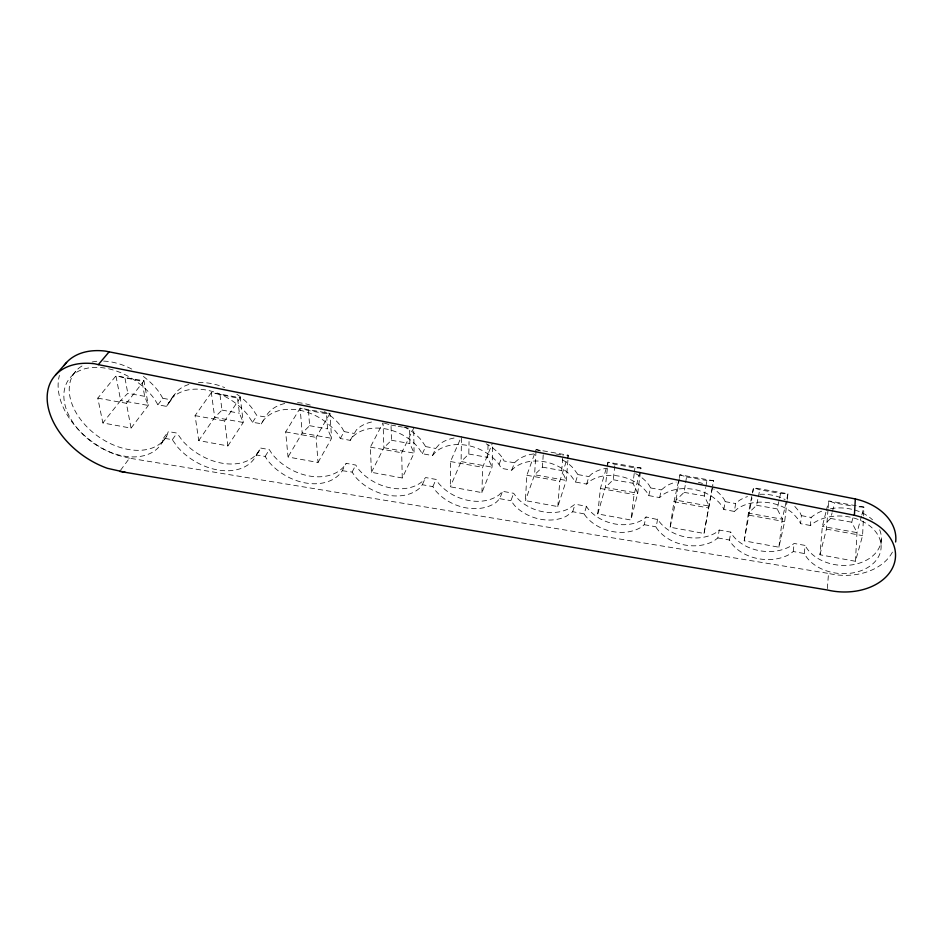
<?xml version="1.0" encoding="UTF-8"?>
<svg xmlns="http://www.w3.org/2000/svg" width="943" height="943" viewBox="0 0 943 943"><rect width="100%" height="100%" fill="white"/><g stroke="black" fill="none" stroke-linecap="round" stroke-linejoin="round"><path stroke-width="0.71" stroke-dasharray="4.71 3.54" d="M492.729 446.982L492.046 467.127L481.932 492.623L450.306 486.812L450.506 461.551L461.469 436.503M461.445 437.894L461.103 461.575L450.306 486.812M488.05 444.884L487.672 457.39L492.046 467.127L461.103 461.575L468.812 454.031L469.048 441.548M481.932 492.623L482.639 467.327L492.364 443.351M881.021 544.382L881.281 536.143M825.891 512.249L822.343 526.394L819.95 554.755L855.442 561.285L862.586 535.624L863.482 517.094M863.552 515.668L863.965 507.11L828.72 500.933L826.245 510.835M855.442 561.285L856.987 532.618L861.466 516.257M567.91 460.231L566.271 480.447L557.82 506.58L525.416 500.627L526.842 475.272L536.119 449.599L568.311 455.245L568.004 458.982M536.037 451.002L534.587 474.765L525.416 500.627M562.7 458.027L561.722 470.569L566.271 480.447L534.587 474.765L542.425 467.139L543.239 454.609M827.365 588.597L828.508 573.427A53.704 38.958 5 0 0 893.28 550.335M557.82 506.58L559.777 481.189L568.311 455.245L562.912 455.245M819.95 554.755L826.457 529.129L828.037 509.385M828.154 507.982L828.72 500.933L834.614 502.949L853.097 506.191M188.859 384.438A50.946 35.551 32.9 0 0 176.247 392.158L166.546 406.386L157.917 404.783L154.416 398.901A56.38 37.59 35.4 0 0 76.619 372.237A56.38 37.59 35.4 0 0 88.005 438.99A56.38 37.59 35.4 0 0 161.925 442.833L163.552 438.118L172.321 439.697L177.39 446.852A51.276 35.575 32.8 0 0 256.413 455.009L265.16 456.424L267.588 460.314A46.844 33.535 29.7 0 0 342.297 470.698L346.175 463.343L355.759 465.064L359.295 470.144A42.588 31.355 26.3 0 0 422.9 480.965L425.588 477.547L436.055 479.421L437.811 482.297A40.502 30.247 22.6 0 0 499.118 494.863L502.548 491.315L513.652 493.295L517.342 498.21A37.696 28.349 18.8 0 0 568.582 508.772L575.112 504.187L586.452 506.308L587.147 507.593A36.871 27.724 15.1 0 0 643.774 519.039L646.085 516.976L657.896 519.64A37.614 28.113 11.5 0 0 715.36 533.019L719.226 530.06L730.79 532.123L729.481 540.033L730.471 542.048A38.781 28.479 8.3 0 0 790.045 554.036L793.252 551.525L804.308 553.517A39.806 28.726 5.2 0 0 861.926 570.374A39.806 28.726 5.2 0 0 871.285 527.161A39.806 28.726 5.2 0 0 810.367 525.487L811.133 517.436A39.523 28.667 5 0 1 822.355 510.917M804.308 553.517L805.098 545.408L794.124 543.451L790.929 545.962A38.51 28.431 8.1 0 1 731.768 534.127L730.79 532.123M597.756 513.923L600.385 488.486L608.011 462.211L640.934 467.987L637.716 493.272L630.902 520.006L597.756 513.923L605.323 487.448L608.011 462.211L614.977 464.38L634.91 467.881L640.934 467.987L634.085 494.545L630.902 520.006M810.367 525.487L800.56 523.671L801.385 515.644L799.864 512.261L794.124 505.637M793.252 551.525L794.124 543.451M634.215 473.48L633.012 483.264L637.716 493.272L605.323 487.448L613.268 479.751L614.977 464.38M787.287 499.342L787.947 493.778L753.504 487.731L748.412 513.133L744.216 540.834L778.894 547.211L784.659 521.609L787.122 500.733M778.894 547.211L782.277 519.204L787.947 493.778L780.615 493.46L759.763 489.806L753.504 487.731L752.844 492.081M634.391 472.078L634.91 467.881M744.216 540.834L751.972 497.88M712.472 487.107L704.02 533.455L670.131 527.22L673.986 501.723L679.903 474.824L713.58 480.73L712.708 485.751M670.131 527.22L676.048 500.144L684.111 492.364L685.431 483.948M685.655 482.557L686.528 476.946L679.903 474.824L676.048 500.144L709.16 506.085L704.291 495.959L705.718 487.543M166.546 406.386L171.414 398.665A51.276 35.575 32.8 0 1 247.16 414.201L252.559 422.299L261.27 423.702A46.844 33.535 29.7 0 1 296.467 409.722A46.844 33.535 29.7 0 1 337.57 433.78L340.329 438.53L350.195 440.357L352.706 436.786A42.871 31.39 26.3 0 1 418.279 447.583L422.346 453.701L432.483 455.575L435.843 451.744A40.773 30.294 22.6 0 1 499.059 464.416L501.299 468.306L511.672 470.227A37.956 28.396 18.9 0 1 571.116 475.909L575.56 482.05L586.652 484.101L589.198 481.614A37.119 27.771 15.2 0 1 647.499 493.189L648.737 495.582L659.605 497.598L663.837 494.097A37.885 28.16 11.6 0 1 723.057 507.676L723.823 509.479L734.361 511.424L735.646 503.562L739.3 500.45A38.51 28.431 8.1 0 1 747.493 496.584M705.953 486.14L706.908 480.529L713.58 480.73L712.778 485.02M704.02 533.455L712.507 486.458M723.823 509.479L725.191 501.641L724.424 499.849A37.614 28.113 11.5 0 0 713.745 488.969M657.625 519.039L656.116 527.373A37.885 28.16 11.6 0 0 713.957 540.905L717.847 537.946L719.226 530.06M780.615 493.46L777.232 508.937L782.277 519.204L748.412 513.133L756.604 505.271L758.042 498.234M758.325 496.831L759.763 489.806M659.605 497.598L661.397 489.924L665.605 486.411A37.614 28.113 11.5 0 1 676.166 482.097M586.452 506.308L584.2 513.876L584.908 515.149A37.119 27.771 15.2 0 0 641.9 526.748L644.21 524.685L646.085 516.976M648.737 495.582L650.599 487.932L649.373 485.551A36.871 27.724 15.1 0 0 635.7 473.657M852.896 517.978L851.765 522.21L856.987 532.618L822.343 526.394L830.665 518.45L832.103 512.815M832.457 511.401L834.614 502.949M256.413 455.009L260.681 448.066L269.344 449.611L271.749 453.489A46.549 33.5 29.8 0 0 346.034 463.708L346.175 463.343M861.843 514.89L863.965 507.11L855.938 506.686M586.652 484.101L588.927 476.604L591.473 474.117A36.871 27.724 15.1 0 1 607.598 468.152M572.672 511.801L575.112 504.187M575.56 482.05L577.906 474.577L573.509 468.459A37.696 28.349 18.8 0 0 560.189 458.675M284.715 403.521A46.549 33.5 29.8 0 0 265.561 416.971L256.909 415.58L251.545 407.506A50.946 35.551 32.9 0 0 235.467 393.349M161.925 442.833L166.663 436.244L168.302 431.54L177.025 433.108L182.046 440.228A50.946 35.551 32.9 0 0 260.645 448.208M584.2 513.876L572.79 511.719L566.213 516.293A37.956 28.396 18.9 0 1 514.654 505.613L510.929 500.686L513.652 493.295M511.754 470.097L514.524 462.777A37.696 28.349 18.8 0 1 534.174 453.889M342.297 470.698L352.081 472.078L355.652 477.182A42.871 31.39 26.3 0 0 419.635 488.144L422.323 484.726L432.861 486.623L434.629 489.511A40.773 30.294 22.6 0 0 496.324 502.218L499.766 498.67L502.548 491.315M499.059 464.416L501.912 457.131A40.502 30.247 22.6 0 0 486.175 443.799M432.861 486.623L436.055 479.421M422.323 484.726L425.588 477.547M432.483 455.575L435.737 448.444L439.084 444.613A40.502 30.247 22.6 0 1 455.681 437.776M422.346 453.701L425.658 446.593L421.639 440.487A42.588 31.355 26.3 0 0 405.443 427.568M371.424 472.313L383.884 447.713L383.047 422.747L370.375 447.147L371.424 472.313L402.26 477.983L414.071 453.135L413.718 429.36M402.26 477.983L401.683 452.77L413.694 428.122M352.081 472.078L355.759 465.064M350.195 440.357L356.454 429.855A42.588 31.355 26.3 0 1 372.544 421.804M340.329 438.53L344.16 431.611L341.425 426.873A46.549 33.5 29.8 0 0 324.51 411.596M318.027 462.494L331.594 438.318L329.956 413.411L300.122 408.178L285.682 431.918L288.028 456.99L318.027 462.494L316.129 437.399L329.956 413.411L326.514 413.729L308.455 410.559L300.122 408.178L302.196 433.037L288.028 456.99M265.16 456.424L269.344 449.611M256.449 454.856L260.681 448.066M261.211 423.89L265.561 416.971M252.559 422.299L256.909 415.58M227.876 445.933L243.247 422.476L240.3 397.698L211.338 392.618L195.071 415.627L198.749 440.581L227.876 445.933L224.623 420.943L240.3 397.698L237.577 398.123L211.338 392.618L214.698 417.36L198.749 440.581M514.524 462.777L504.116 461.009L501.912 457.131M172.321 439.697L177.025 433.108M163.552 438.118L168.302 431.54M120.527 470.286L129.486 458.192L828.508 573.427M171.414 398.665L176.247 392.158M168.302 403.592L173.135 397.074M157.917 404.783L162.797 398.288L171.378 399.867M131.053 428.134L148.31 405.443L143.996 380.807L115.954 375.892L97.789 398.146L102.87 422.947L131.053 428.134L126.386 403.286L143.996 380.807L142.016 381.337L115.954 375.892L120.657 400.48L102.87 422.947M72.458 375.314L77.856 369.031M144.656 396.319L127.812 393.325L120.657 400.48L148.31 405.443L144.656 396.319L142.016 381.337M220.037 395.034L222.006 410.099L214.698 417.36L243.247 422.476L239.392 413.187L237.577 398.123M308.455 410.559L309.646 425.694L302.196 433.037L331.594 438.318L327.551 428.888L326.514 413.729M384.379 423.136L391.027 425.057L391.475 440.263L383.884 447.713L414.071 453.135L409.863 443.54L409.616 429.702M734.361 511.424L738.027 508.312A38.781 28.479 8.3 0 1 793.24 513.617L799.016 520.277L800.56 523.671M391.027 425.057L396.744 426.059M398.17 426.319L402.449 427.061M403.887 427.32L409.592 428.322M555.957 454.019L561.521 454.998M686.528 476.946L706.908 480.529M222.006 410.099L239.392 413.187M309.646 425.694L327.551 428.888M391.475 440.263L409.863 443.54M468.812 454.031L487.672 457.39M542.425 467.139L561.722 470.569M613.268 479.751L633.012 483.264M684.111 492.364L704.291 495.959M756.604 505.271L777.232 508.937M830.665 518.45L851.765 522.21M97.789 398.146L126.386 403.286M195.071 415.627L224.623 420.943M285.682 431.918L316.129 437.399M370.375 447.147L401.683 452.77M450.506 461.551L482.639 467.327M526.842 475.272L559.777 481.189M600.385 488.486L634.085 494.545M673.986 501.723L708.476 507.923M749.367 515.267L784.659 521.609M826.457 529.129L862.586 535.624M499.766 498.67L510.929 500.686M644.21 524.685L655.833 526.772M717.847 537.946L729.481 540.033M344.16 431.611L353.967 433.415M425.658 446.593L435.737 448.444M577.906 474.577L588.927 476.604M650.599 487.932L661.397 489.924M725.191 501.641L735.646 503.562M801.385 515.644L811.133 517.436M129.486 458.192L117.368 455.186A68.438 45.901 35.5 0 1 59.433 375.397M536.119 449.599L543.427 451.815M162.797 398.288L159.343 392.418A56.026 37.567 35.5 0 0 143.324 376.387M125.018 378.355L127.812 393.325M166.663 436.244A56.026 37.567 35.5 0 1 92.438 431.977A56.026 37.567 35.5 0 1 83.114 365.318M92.155 362.006A56.026 37.567 35.5 0 1 98.048 361.169M103.624 361.098A56.026 37.567 35.5 0 1 134.201 370.41M198.407 382.693A50.946 35.551 32.9 0 1 224.658 387.62M297.552 402.637A46.549 33.5 29.8 0 1 312.086 405.69M698.386 482.286A37.614 28.113 11.5 0 1 702.5 483.476M759.822 494.297A38.51 28.431 8.1 0 1 785.13 499.566M879.666 529.836A39.523 28.667 5 0 1 854.771 564.362A39.523 28.667 5 0 1 805.098 545.408M830.559 508.69A39.523 28.667 5 0 1 853.498 509.691M854.759 510.033A39.523 28.667 5 0 1 872.558 519.829"/><path stroke-width="1.41" d="M119.714 471.394L827.259 589.976A54.482 39.123 5.4 0 0 893.811 564.904A54.482 39.123 5.4 0 0 854.405 515.279L855.325 498.965L105.368 351.091A68.438 45.901 35.5 0 0 64.03 365.601M125.313 472.325L107.467 468.329A69.322 45.948 35.3 0 1 47.492 403.18A69.322 45.948 35.3 0 1 94.63 363.762L98.32 364.635L109.023 351.951M55.519 375.031L66.564 362.454M98.32 364.635L854.405 515.279M855.325 498.965A53.704 38.958 5 0 1 895.638 541.977"/></g></svg>
